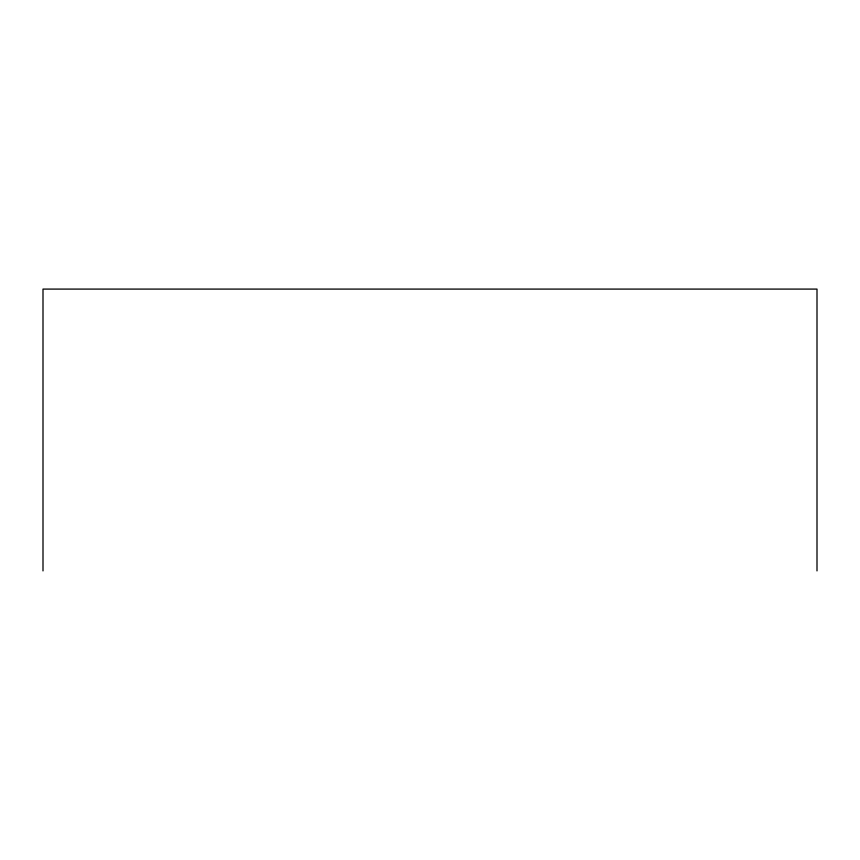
<?xml version="1.0" encoding="UTF-8"?>
<svg xmlns="http://www.w3.org/2000/svg" width="860" height="860" viewBox="0 0 860 860"><rect width="100%" height="100%" fill="white"/><g stroke="black" fill="none" stroke-linecap="round" stroke-linejoin="round"><path stroke-width="1.29" d="M817 570.911L817 289.089L43 289.089L43 570.911"/></g></svg>
